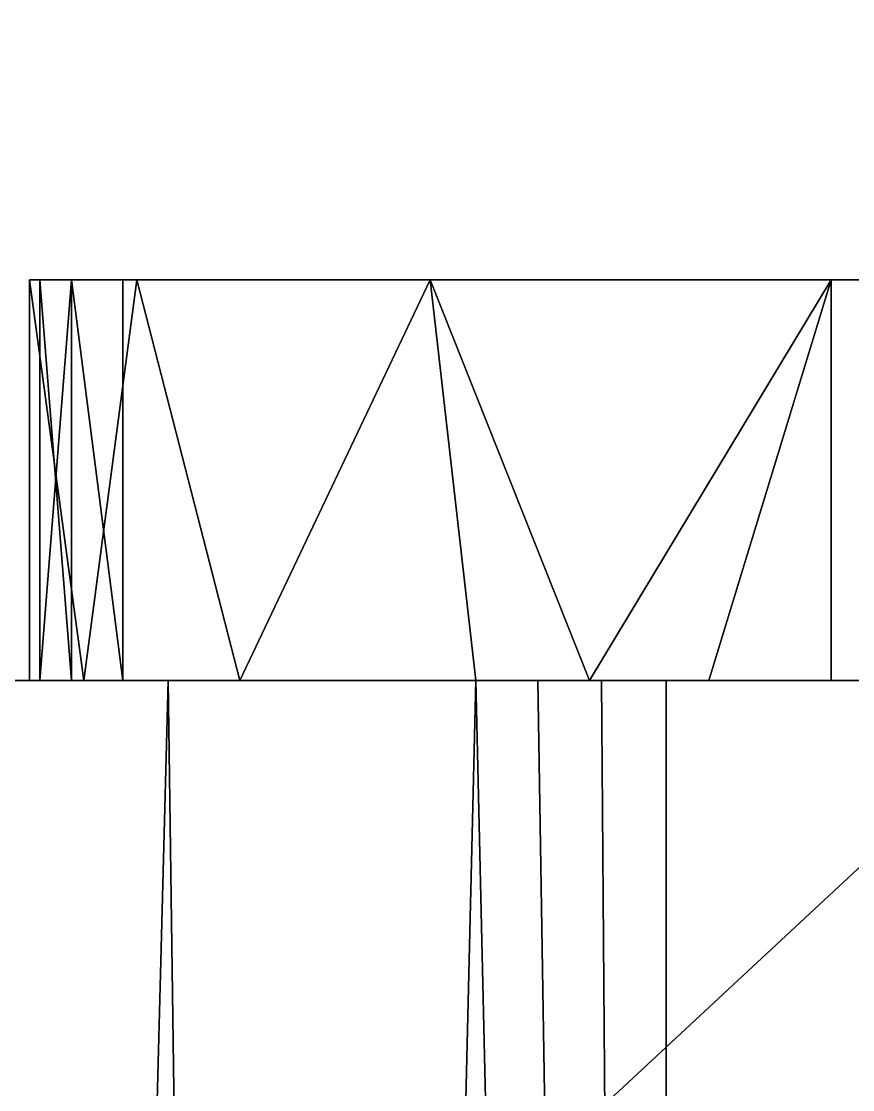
# Model space of a CAD drawing. Extents: x -80 to 2901, y -3352 to 80.
# Drawn here: x 1020.98 to 1022.017, y -561.71 to -560.377 of the extents above; entities that cross this region are included whole.
import ezdxf

# ---------------------------------------------------------------- set-up
doc = ezdxf.new("R2010")
doc.units = 0

# ---------------------------------------------------------------- blocks, each defined once
blk = doc.blocks.new('cocina Juan v2.bajo pileta 2p gola 72x18.Suelo1', base_point=(0, 18))
at = {"layer": 'Blanco', "color": 0}
for points in [[(0, 18), (0, 575), (800, 575), (800, 18)], [(0, 18, 18), (0, 575, 18), (800, 575, 18), (800, 18, 18)]]:
    blk.add_3dface(points, dxfattribs=at)
blk = doc.blocks.new('cocina Juan v2.bajo pileta 2p gola 72x18.Suelo')
at = {"layer": 'Blanco'}
blk.add_blockref('cocina Juan v2.bajo pileta 2p gola 72x18.Suelo1', (0, 18), dxfattribs=at)
blk = doc.blocks.new('cocina Juan v2.bajo pileta 2p gola 72x18.Lateral Izquierdo1', base_point=(0, 36, 778))
at = {"layer": 'Blanco', "color": 0}
for points in [[(18, 575, 18), (18, 18, 18), (0, 18, 18), (0, 575, 18)], [(0, 36, 778), (0, 18, 778), (18, 18, 778), (18, 36, 778)]]:
    blk.add_3dface(points, dxfattribs=at)
blk = doc.blocks.new('cocina Juan v2.bajo pileta 2p gola 72x18.Lateral Izquierdo')
at = {"layer": 'Blanco'}
blk.add_blockref('cocina Juan v2.bajo pileta 2p gola 72x18.Lateral Izquierdo1', (0, 36, 778), dxfattribs=at)
blk = doc.blocks.new('cocina Juan v2.bajo pileta 2p gola 72x18.gola placa sin fijaciones [1]1', base_point=(0, 36, 850))
at = {"layer": 'blanco', "color": 0}
for points in [[(0, 36, 778), (0, 18, 778), (800, 18, 778), (800, 36, 778)], [(800, 36, 850), (800, 18, 850), (0, 18, 850), (0, 36, 850)]]:
    blk.add_3dface(points, dxfattribs=at)
blk = doc.blocks.new('cocina Juan v2.bajo pileta 2p gola 72x18.gola placa sin fijaciones [1]')
at = {"layer": 'Blanco'}
blk.add_blockref('cocina Juan v2.bajo pileta 2p gola 72x18.gola placa sin fijaciones [1]1', (0, 36, 850), dxfattribs=at)
blk = doc.blocks.new('cocina Juan v2.bajo pileta 2p gola 72x18.puerta gola 40 (doble) [1]1', base_point=(42.45, 18.8, 661.5))
at = {"layer": 'ACCESSORY', "color": 0, "invisible_edges": 8}
for points in [[(6.0032, 19.3, 698.3618), (5.9901, 19.3, 698.2), (6.9901, 19.3, 697.2), (6.0032, 19.3, 698.3618)], [(6.0032, 19.3, 698.3618), (5.9901, 19.3, 698.2), (6.9901, 19.3, 697.2), (6.0032, 19.3, 698.3618)], [(6.124, 19.3, 697.7), (6.9901, 19.3, 697.2), (5.9901, 19.3, 698.2), (6.124, 19.3, 697.7)], [(6.124, 19.3, 697.7), (6.9901, 19.3, 697.2), (5.9901, 19.3, 698.2), (6.124, 19.3, 697.7)], [(5.9901, 19.3, 681.8), (6.0032, 19.3, 681.6382), (6.9901, 19.3, 682.8), (5.9901, 19.3, 681.8)], [(5.9901, 19.3, 681.8), (6.0032, 19.3, 681.6382), (6.9901, 19.3, 682.8), (5.9901, 19.3, 681.8)], [(5.9901, 19.3, 698.2), (6.0579, 18.8, 697.8379), (6.124, 19.3, 697.7), (5.9901, 19.3, 698.2)], [(5.9901, 19.3, 698.2), (6.0579, 18.8, 697.8379), (6.124, 19.3, 697.7), (5.9901, 19.3, 698.2)], [(5.9901, 19.3, 681.8), (6.124, 19.3, 682.3), (6.0579, 18.8, 682.1621), (5.9901, 19.3, 681.8)], [(5.9901, 19.3, 681.8), (6.124, 19.3, 682.3), (6.0579, 18.8, 682.1621), (5.9901, 19.3, 681.8)], [(5.9901, 18.8, 698.2), (6.0579, 18.8, 697.8379), (5.9901, 19.3, 698.2), (5.9901, 18.8, 698.2)], [(5.9901, 18.8, 698.2), (6.0579, 18.8, 697.8379), (5.9901, 19.3, 698.2), (5.9901, 18.8, 698.2)], [(5.9901, 18.8, 681.8), (5.9901, 19.3, 681.8), (6.0579, 18.8, 682.1621), (5.9901, 18.8, 681.8)], [(5.9901, 18.8, 681.8), (5.9901, 19.3, 681.8), (6.0579, 18.8, 682.1621), (5.9901, 18.8, 681.8)], [(6.0032, 19.3, 698.3618), (6.9901, 19.3, 697.2), (6.0424, 19.3, 698.5194), (6.0032, 19.3, 698.3618)], [(6.0032, 19.3, 698.3618), (6.9901, 19.3, 697.2), (6.0424, 19.3, 698.5194), (6.0032, 19.3, 698.3618)], [(6.0032, 19.3, 681.6382), (6.0424, 19.3, 681.4806), (6.9901, 19.3, 682.8), (6.0032, 19.3, 681.6382)], [(6.0032, 19.3, 681.6382), (6.0424, 19.3, 681.4806), (6.9901, 19.3, 682.8), (6.0032, 19.3, 681.6382)], [(6.0424, 19.3, 698.5194), (6.0424, 18.8, 698.5194), (6.0032, 19.3, 698.3618), (6.0424, 19.3, 698.5194)], [(6.0424, 19.3, 698.5194), (6.0424, 18.8, 698.5194), (6.0032, 19.3, 698.3618), (6.0424, 19.3, 698.5194)], [(6.0032, 18.8, 698.3618), (6.0032, 19.3, 698.3618), (6.0424, 18.8, 698.5194), (6.0032, 18.8, 698.3618)], [(6.0032, 18.8, 698.3618), (6.0032, 19.3, 698.3618), (6.0424, 18.8, 698.5194), (6.0032, 18.8, 698.3618)], [(6.0032, 18.8, 681.6382), (6.0424, 18.8, 681.4806), (6.0424, 19.3, 681.4806), (6.0032, 18.8, 681.6382)], [(6.0032, 18.8, 681.6382), (6.0424, 18.8, 681.4806), (6.0424, 19.3, 681.4806), (6.0032, 18.8, 681.6382)], [(6.0032, 19.3, 681.6382), (6.0032, 18.8, 681.6382), (6.0424, 19.3, 681.4806), (6.0032, 19.3, 681.6382)], [(6.0032, 19.3, 681.6382), (6.0032, 18.8, 681.6382), (6.0424, 19.3, 681.4806), (6.0032, 19.3, 681.6382)], [(6.1066, 19.3, 698.6686), (6.0424, 19.3, 698.5194), (6.9901, 19.3, 697.2), (6.1066, 19.3, 698.6686)], [(6.1066, 19.3, 698.6686), (6.0424, 19.3, 698.5194), (6.9901, 19.3, 697.2), (6.1066, 19.3, 698.6686)], [(6.0424, 19.3, 681.4806), (6.1066, 19.3, 681.3314), (6.9901, 19.3, 682.8), (6.0424, 19.3, 681.4806)], [(6.0424, 19.3, 681.4806), (6.1066, 19.3, 681.3314), (6.9901, 19.3, 682.8), (6.0424, 19.3, 681.4806)], [(6.1066, 19.3, 698.6686), (6.1066, 18.8, 698.6686), (6.0424, 19.3, 698.5194), (6.1066, 19.3, 698.6686)], [(6.1066, 19.3, 698.6686), (6.1066, 18.8, 698.6686), (6.0424, 19.3, 698.5194), (6.1066, 19.3, 698.6686)], [(6.1066, 18.8, 698.6686), (6.0424, 18.8, 698.5194), (6.0424, 19.3, 698.5194), (6.1066, 18.8, 698.6686)], [(6.1066, 18.8, 698.6686), (6.0424, 18.8, 698.5194), (6.0424, 19.3, 698.5194), (6.1066, 18.8, 698.6686)], [(6.2523, 18.8, 697.5249), (6.124, 19.3, 697.7), (6.0579, 18.8, 697.8379), (6.2523, 18.8, 697.5249)], [(6.2523, 18.8, 697.5249), (6.124, 19.3, 697.7), (6.0579, 18.8, 697.8379), (6.2523, 18.8, 697.5249)], [(6.0579, 18.8, 682.1621), (6.124, 19.3, 682.3), (6.2523, 18.8, 682.4751), (6.0579, 18.8, 682.1621)], [(6.0579, 18.8, 682.1621), (6.124, 19.3, 682.3), (6.2523, 18.8, 682.4751), (6.0579, 18.8, 682.1621)], [(9.7293, 19.3, 703.4325), (6.1066, 19.3, 698.6686), (6.9901, 19.3, 697.2), (9.7293, 19.3, 703.4325)], [(9.7293, 19.3, 703.4325), (6.1066, 19.3, 698.6686), (6.9901, 19.3, 697.2), (9.7293, 19.3, 703.4325)], [(6.1066, 19.3, 681.3314), (9.7293, 19.3, 676.5675), (6.9901, 19.3, 682.8), (6.1066, 19.3, 681.3314)], [(6.1066, 19.3, 681.3314), (9.7293, 19.3, 676.5675), (6.9901, 19.3, 682.8), (6.1066, 19.3, 681.3314)], [(6.4901, 19.3, 697.334), (6.9901, 19.3, 697.2), (6.124, 19.3, 697.7), (6.4901, 19.3, 697.334)], [(6.4901, 19.3, 697.334), (6.9901, 19.3, 697.2), (6.124, 19.3, 697.7), (6.4901, 19.3, 697.334)], [(6.124, 19.3, 697.7), (6.2523, 18.8, 697.5249), (6.4901, 19.3, 697.334), (6.124, 19.3, 697.7)], [(6.124, 19.3, 697.7), (6.2523, 18.8, 697.5249), (6.4901, 19.3, 697.334), (6.124, 19.3, 697.7)], [(6.4901, 19.3, 682.666), (6.2523, 18.8, 682.4751), (6.124, 19.3, 682.3), (6.4901, 19.3, 682.666)], [(6.4901, 19.3, 682.666), (6.2523, 18.8, 682.4751), (6.124, 19.3, 682.3), (6.4901, 19.3, 682.666)], [(6.2523, 18.8, 697.5249), (6.5469, 18.8, 697.3035), (6.4901, 19.3, 697.334), (6.2523, 18.8, 697.5249)], [(6.2523, 18.8, 697.5249), (6.5469, 18.8, 697.3035), (6.4901, 19.3, 697.334), (6.2523, 18.8, 697.5249)], [(6.5469, 18.8, 682.6965), (6.2523, 18.8, 682.4751), (6.4901, 19.3, 682.666), (6.5469, 18.8, 682.6965)], [(6.5469, 18.8, 682.6965), (6.2523, 18.8, 682.4751), (6.4901, 19.3, 682.666), (6.5469, 18.8, 682.6965)], [(6.4901, 19.3, 697.334), (6.6887, 18.8, 697.2465), (6.9901, 19.3, 697.2), (6.4901, 19.3, 697.334)], [(6.4901, 19.3, 697.334), (6.6887, 18.8, 697.2465), (6.9901, 19.3, 697.2), (6.4901, 19.3, 697.334)], [(6.9901, 19.3, 682.8), (6.6887, 18.8, 682.7535), (6.4901, 19.3, 682.666), (6.9901, 19.3, 682.8)], [(6.9901, 19.3, 682.8), (6.6887, 18.8, 682.7535), (6.4901, 19.3, 682.666), (6.9901, 19.3, 682.8)], [(6.5469, 18.8, 697.3035), (6.6887, 18.8, 697.2465), (6.4901, 19.3, 697.334), (6.5469, 18.8, 697.3035)], [(6.5469, 18.8, 697.3035), (6.6887, 18.8, 697.2465), (6.4901, 19.3, 697.334), (6.5469, 18.8, 697.3035)], [(6.6887, 18.8, 682.7535), (6.5469, 18.8, 682.6965), (6.4901, 19.3, 682.666), (6.6887, 18.8, 682.7535)], [(6.6887, 18.8, 682.7535), (6.5469, 18.8, 682.6965), (6.4901, 19.3, 682.666), (6.6887, 18.8, 682.7535)], [(6.6887, 18.8, 697.2465), (6.8376, 18.8, 697.2117), (6.9901, 19.3, 697.2), (6.6887, 18.8, 697.2465)], [(6.6887, 18.8, 697.2465), (6.8376, 18.8, 697.2117), (6.9901, 19.3, 697.2), (6.6887, 18.8, 697.2465)], [(6.8376, 18.8, 682.7883), (6.6887, 18.8, 682.7535), (6.9901, 19.3, 682.8), (6.8376, 18.8, 682.7883)], [(6.8376, 18.8, 682.7883), (6.6887, 18.8, 682.7535), (6.9901, 19.3, 682.8), (6.8376, 18.8, 682.7883)], [(6.8376, 18.8, 697.2117), (6.9901, 18.8, 697.2), (6.9901, 19.3, 697.2), (6.8376, 18.8, 697.2117)], [(6.8376, 18.8, 697.2117), (6.9901, 18.8, 697.2), (6.9901, 19.3, 697.2), (6.8376, 18.8, 697.2117)], [(6.9901, 18.8, 682.8), (6.8376, 18.8, 682.7883), (6.9901, 19.3, 682.8), (6.9901, 18.8, 682.8)], [(6.9901, 18.8, 682.8), (6.8376, 18.8, 682.7883), (6.9901, 19.3, 682.8), (6.9901, 18.8, 682.8)], [(17.7012, 19.3, 697.2), (9.7293, 19.3, 703.4325), (6.9901, 19.3, 697.2), (17.7012, 19.3, 697.2)], [(17.7012, 19.3, 697.2), (9.7293, 19.3, 703.4325), (6.9901, 19.3, 697.2), (17.7012, 19.3, 697.2)], [(17.7012, 19.3, 682.8), (6.9901, 19.3, 682.8), (9.7293, 19.3, 676.5675), (17.7012, 19.3, 682.8)], [(17.7012, 19.3, 682.8), (6.9901, 19.3, 682.8), (9.7293, 19.3, 676.5675), (17.7012, 19.3, 682.8)], [(6.5959, 18.1672, 693.65), (7.6064, 19.1075, 693.65), (8.195, 13.6366, 693.65), (6.5959, 18.1672, 693.65)], [(6.5959, 18.1672, 693.65), (7.6064, 19.1075, 693.65), (8.195, 13.6366, 693.65), (6.5959, 18.1672, 693.65)], [(7.6064, 19.1075, 686.35), (6.5959, 18.1672, 686.35), (8.195, 13.6366, 686.35), (7.6064, 19.1075, 686.35)], [(7.6064, 19.1075, 686.35), (6.5959, 18.1672, 686.35), (8.195, 13.6366, 686.35), (7.6064, 19.1075, 686.35)], [(7.6064, 19.1075, 686.35), (6.5959, 18.1672, 693.65), (6.5959, 18.1672, 686.35), (7.6064, 19.1075, 686.35)], [(7.6064, 19.1075, 686.35), (6.5959, 18.1672, 693.65), (6.5959, 18.1672, 686.35), (7.6064, 19.1075, 686.35)], [(7.6064, 19.1075, 686.35), (7.6064, 19.1075, 693.65), (6.5959, 18.1672, 693.65), (7.6064, 19.1075, 686.35)], [(7.6064, 19.1075, 686.35), (7.6064, 19.1075, 693.65), (6.5959, 18.1672, 693.65), (7.6064, 19.1075, 686.35)], [(7.838, 18.8, 697.2), (5.55, 18.8, 694.5431), (7.838, 18.8, 682.8), (7.838, 18.8, 697.2)], [(7.838, 18.8, 697.2), (5.55, 18.8, 694.5431), (7.838, 18.8, 682.8), (7.838, 18.8, 697.2)], [(5.8306, 18.8, 695.4814), (5.55, 18.8, 694.5431), (7.838, 18.8, 697.2), (5.8306, 18.8, 695.4814)], [(5.8306, 18.8, 695.4814), (5.55, 18.8, 694.5431), (7.838, 18.8, 697.2), (5.8306, 18.8, 695.4814)], [(5.55, 18.8, 694.5431), (5.55, 18.8, 685.4569), (7.838, 18.8, 682.8), (5.55, 18.8, 694.5431)], [(5.55, 18.8, 694.5431), (5.55, 18.8, 685.4569), (7.838, 18.8, 682.8), (5.55, 18.8, 694.5431)], [(5.55, 18.8, 685.4569), (5.8306, 18.8, 684.5186), (7.838, 18.8, 682.8), (5.55, 18.8, 685.4569)], [(5.55, 18.8, 685.4569), (5.8306, 18.8, 684.5186), (7.838, 18.8, 682.8), (5.55, 18.8, 685.4569)], [(6.1633, 18.8, 696.4025), (5.8306, 18.8, 695.4814), (7.838, 18.8, 697.2), (6.1633, 18.8, 696.4025)], [(6.1633, 18.8, 696.4025), (5.8306, 18.8, 695.4814), (7.838, 18.8, 697.2), (6.1633, 18.8, 696.4025)], [(6.1633, 18.8, 683.5975), (7.838, 18.8, 682.8), (5.8306, 18.8, 684.5186), (6.1633, 18.8, 683.5975)], [(6.1633, 18.8, 683.5975), (7.838, 18.8, 682.8), (5.8306, 18.8, 684.5186), (6.1633, 18.8, 683.5975)], [(5.8306, 18.8, 695.4814), (6.1633, 18.8, 696.4025), (5.889, 8.6, 695.6553), (5.8306, 18.8, 695.4814)], [(5.8306, 18.8, 695.4814), (6.1633, 18.8, 696.4025), (5.889, 8.6, 695.6553), (5.8306, 18.8, 695.4814)], [(5.8306, 18.8, 684.5186), (5.889, 8.6, 684.3447), (6.1633, 18.8, 683.5975), (5.8306, 18.8, 684.5186)], [(5.8306, 18.8, 684.5186), (5.889, 8.6, 684.3447), (6.1633, 18.8, 683.5975), (5.8306, 18.8, 684.5186)], [(5.889, 8.6, 695.6553), (6.1633, 18.8, 696.4025), (6.3011, 8.6, 696.7425), (5.889, 8.6, 695.6553)], [(5.889, 8.6, 695.6553), (6.1633, 18.8, 696.4025), (6.3011, 8.6, 696.7425), (5.889, 8.6, 695.6553)], [(6.3011, 8.6, 683.2575), (6.1633, 18.8, 683.5975), (5.889, 8.6, 684.3447), (6.3011, 8.6, 683.2575)], [(6.3011, 8.6, 683.2575), (6.1633, 18.8, 683.5975), (5.889, 8.6, 684.3447), (6.3011, 8.6, 683.2575)], [(5.9901, 18.8, 698.2), (6.0032, 18.8, 698.3618), (6.7844, 18.8, 697.8), (5.9901, 18.8, 698.2)], [(5.9901, 18.8, 698.2), (6.0032, 18.8, 698.3618), (6.7844, 18.8, 697.8), (5.9901, 18.8, 698.2)], [(6.0579, 18.8, 697.8379), (5.9901, 18.8, 698.2), (6.7844, 18.8, 697.8), (6.0579, 18.8, 697.8379)], [(6.0579, 18.8, 697.8379), (5.9901, 18.8, 698.2), (6.7844, 18.8, 697.8), (6.0579, 18.8, 697.8379)], [(6.7844, 18.8, 682.2), (5.9901, 18.8, 681.8), (6.0579, 18.8, 682.1621), (6.7844, 18.8, 682.2)], [(6.7844, 18.8, 682.2), (5.9901, 18.8, 681.8), (6.0579, 18.8, 682.1621), (6.7844, 18.8, 682.2)], [(6.0032, 18.8, 681.6382), (5.9901, 18.8, 681.8), (6.7844, 18.8, 682.2), (6.0032, 18.8, 681.6382)], [(6.0032, 18.8, 681.6382), (5.9901, 18.8, 681.8), (6.7844, 18.8, 682.2), (6.0032, 18.8, 681.6382)], [(6.0032, 18.8, 698.3618), (6.0424, 18.8, 698.5194), (6.7844, 18.8, 697.8), (6.0032, 18.8, 698.3618)], [(6.0032, 18.8, 698.3618), (6.0424, 18.8, 698.5194), (6.7844, 18.8, 697.8), (6.0032, 18.8, 698.3618)], [(6.0424, 18.8, 681.4806), (6.0032, 18.8, 681.6382), (6.7844, 18.8, 682.2), (6.0424, 18.8, 681.4806)], [(6.0424, 18.8, 681.4806), (6.0032, 18.8, 681.6382), (6.7844, 18.8, 682.2), (6.0424, 18.8, 681.4806)], [(6.0424, 18.8, 698.5194), (6.1066, 18.8, 698.6686), (6.7844, 18.8, 697.8), (6.0424, 18.8, 698.5194)], [(6.0424, 18.8, 698.5194), (6.1066, 18.8, 698.6686), (6.7844, 18.8, 697.8), (6.0424, 18.8, 698.5194)], [(6.1066, 18.8, 681.3314), (6.0424, 18.8, 681.4806), (6.7844, 18.8, 682.2), (6.1066, 18.8, 681.3314)], [(6.1066, 18.8, 681.3314), (6.0424, 18.8, 681.4806), (6.7844, 18.8, 682.2), (6.1066, 18.8, 681.3314)], [(6.7035, 18.8, 697.6353), (6.0579, 18.8, 697.8379), (6.7844, 18.8, 697.8), (6.7035, 18.8, 697.6353)], [(6.7035, 18.8, 697.6353), (6.0579, 18.8, 697.8379), (6.7844, 18.8, 697.8), (6.7035, 18.8, 697.6353)], [(6.7035, 18.8, 682.3647), (6.7844, 18.8, 682.2), (6.0579, 18.8, 682.1621), (6.7035, 18.8, 682.3647)], [(6.7035, 18.8, 682.3647), (6.7844, 18.8, 682.2), (6.0579, 18.8, 682.1621), (6.7035, 18.8, 682.3647)], [(6.0579, 18.8, 697.8379), (6.7035, 18.8, 697.6353), (6.2523, 18.8, 697.5249), (6.0579, 18.8, 697.8379)], [(6.0579, 18.8, 697.8379), (6.7035, 18.8, 697.6353), (6.2523, 18.8, 697.5249), (6.0579, 18.8, 697.8379)], [(6.2523, 18.8, 682.4751), (6.7035, 18.8, 682.3647), (6.0579, 18.8, 682.1621), (6.2523, 18.8, 682.4751)], [(6.2523, 18.8, 682.4751), (6.7035, 18.8, 682.3647), (6.0579, 18.8, 682.1621), (6.2523, 18.8, 682.4751)], [(9.7293, 18.8, 703.4325), (10.9959, 18.8, 699.4), (6.1066, 18.8, 698.6686), (9.7293, 18.8, 703.4325)], [(9.7293, 18.8, 703.4325), (10.9959, 18.8, 699.4), (6.1066, 18.8, 698.6686), (9.7293, 18.8, 703.4325)], [(6.7844, 18.8, 697.8), (6.1066, 18.8, 698.6686), (10.9959, 18.8, 699.4), (6.7844, 18.8, 697.8)], [(6.7844, 18.8, 697.8), (6.1066, 18.8, 698.6686), (10.9959, 18.8, 699.4), (6.7844, 18.8, 697.8)], [(10.9959, 18.8, 680.6), (6.1066, 18.8, 681.3314), (6.7844, 18.8, 682.2), (10.9959, 18.8, 680.6)], [(10.9959, 18.8, 680.6), (6.1066, 18.8, 681.3314), (6.7844, 18.8, 682.2), (10.9959, 18.8, 680.6)], [(6.1066, 18.8, 681.3314), (10.9959, 18.8, 680.6), (9.7293, 18.8, 676.5675), (6.1066, 18.8, 681.3314)], [(6.1066, 18.8, 681.3314), (10.9959, 18.8, 680.6), (9.7293, 18.8, 676.5675), (6.1066, 18.8, 681.3314)], [(6.9901, 18.8, 697.2), (6.1633, 18.8, 696.4025), (7.838, 18.8, 697.2), (6.9901, 18.8, 697.2)], [(6.9901, 18.8, 697.2), (6.1633, 18.8, 696.4025), (7.838, 18.8, 697.2), (6.9901, 18.8, 697.2)], [(6.9901, 18.8, 682.8), (7.838, 18.8, 682.8), (6.1633, 18.8, 683.5975), (6.9901, 18.8, 682.8)], [(6.9901, 18.8, 682.8), (7.838, 18.8, 682.8), (6.1633, 18.8, 683.5975), (6.9901, 18.8, 682.8)], [(6.9901, 18.8, 697.2), (6.8376, 18.8, 697.2117), (6.1633, 18.8, 696.4025), (6.9901, 18.8, 697.2)], [(6.9901, 18.8, 697.2), (6.8376, 18.8, 697.2117), (6.1633, 18.8, 696.4025), (6.9901, 18.8, 697.2)], [(6.8376, 18.8, 682.7883), (6.9901, 18.8, 682.8), (6.1633, 18.8, 683.5975), (6.8376, 18.8, 682.7883)], [(6.8376, 18.8, 682.7883), (6.9901, 18.8, 682.8), (6.1633, 18.8, 683.5975), (6.8376, 18.8, 682.7883)], [(6.8376, 18.8, 697.2117), (6.6887, 18.8, 697.2465), (6.1633, 18.8, 696.4025), (6.8376, 18.8, 697.2117)], [(6.8376, 18.8, 697.2117), (6.6887, 18.8, 697.2465), (6.1633, 18.8, 696.4025), (6.8376, 18.8, 697.2117)], [(6.6887, 18.8, 697.2465), (6.5469, 18.8, 697.3035), (6.1633, 18.8, 696.4025), (6.6887, 18.8, 697.2465)], [(6.6887, 18.8, 697.2465), (6.5469, 18.8, 697.3035), (6.1633, 18.8, 696.4025), (6.6887, 18.8, 697.2465)], [(6.5469, 18.8, 697.3035), (6.3011, 8.6, 696.7425), (6.1633, 18.8, 696.4025), (6.5469, 18.8, 697.3035)], [(6.5469, 18.8, 697.3035), (6.3011, 8.6, 696.7425), (6.1633, 18.8, 696.4025), (6.5469, 18.8, 697.3035)], [(6.5469, 18.8, 682.6965), (6.1633, 18.8, 683.5975), (6.3011, 8.6, 683.2575), (6.5469, 18.8, 682.6965)], [(6.5469, 18.8, 682.6965), (6.1633, 18.8, 683.5975), (6.3011, 8.6, 683.2575), (6.5469, 18.8, 682.6965)], [(6.6244, 18.8, 697.4699), (6.2523, 18.8, 697.5249), (6.7035, 18.8, 697.6353), (6.6244, 18.8, 697.4699)], [(6.6244, 18.8, 697.4699), (6.2523, 18.8, 697.5249), (6.7035, 18.8, 697.6353), (6.6244, 18.8, 697.4699)], [(6.6244, 18.8, 682.5301), (6.7035, 18.8, 682.3647), (6.2523, 18.8, 682.4751), (6.6244, 18.8, 682.5301)], [(6.6244, 18.8, 682.5301), (6.7035, 18.8, 682.3647), (6.2523, 18.8, 682.4751), (6.6244, 18.8, 682.5301)], [(6.5469, 18.8, 697.3035), (6.2523, 18.8, 697.5249), (6.6244, 18.8, 697.4699), (6.5469, 18.8, 697.3035)], [(6.5469, 18.8, 697.3035), (6.2523, 18.8, 697.5249), (6.6244, 18.8, 697.4699), (6.5469, 18.8, 697.3035)], [(6.5469, 18.8, 682.6965), (6.6244, 18.8, 682.5301), (6.2523, 18.8, 682.4751), (6.5469, 18.8, 682.6965)], [(6.5469, 18.8, 682.6965), (6.6244, 18.8, 682.5301), (6.2523, 18.8, 682.4751), (6.5469, 18.8, 682.6965)], [(6.3011, 8.6, 696.7425), (6.5469, 18.8, 697.3035), (6.7844, 8.6, 697.8), (6.3011, 8.6, 696.7425)], [(6.3011, 8.6, 696.7425), (6.5469, 18.8, 697.3035), (6.7844, 8.6, 697.8), (6.3011, 8.6, 696.7425)], [(6.7844, 8.6, 682.2), (6.5469, 18.8, 682.6965), (6.3011, 8.6, 683.2575), (6.7844, 8.6, 682.2)], [(6.7844, 8.6, 682.2), (6.5469, 18.8, 682.6965), (6.3011, 8.6, 683.2575), (6.7844, 8.6, 682.2)], [(6.5469, 18.8, 697.3035), (6.6244, 18.8, 697.4699), (6.7844, 8.6, 697.8), (6.5469, 18.8, 697.3035)], [(6.5469, 18.8, 697.3035), (6.6244, 18.8, 697.4699), (6.7844, 8.6, 697.8), (6.5469, 18.8, 697.3035)], [(6.6244, 18.8, 682.5301), (6.5469, 18.8, 682.6965), (6.7844, 8.6, 682.2), (6.6244, 18.8, 682.5301)], [(6.6244, 18.8, 682.5301), (6.5469, 18.8, 682.6965), (6.7844, 8.6, 682.2), (6.6244, 18.8, 682.5301)], [(6.6244, 18.8, 697.4699), (6.7035, 18.8, 697.6353), (6.7844, 8.6, 697.8), (6.6244, 18.8, 697.4699)], [(6.6244, 18.8, 697.4699), (6.7035, 18.8, 697.6353), (6.7844, 8.6, 697.8), (6.6244, 18.8, 697.4699)], [(6.7035, 18.8, 682.3647), (6.6244, 18.8, 682.5301), (6.7844, 8.6, 682.2), (6.7035, 18.8, 682.3647)], [(6.7035, 18.8, 682.3647), (6.6244, 18.8, 682.5301), (6.7844, 8.6, 682.2), (6.7035, 18.8, 682.3647)], [(6.7844, 18.8, 697.8), (6.7844, 8.6, 697.8), (6.7035, 18.8, 697.6353), (6.7844, 18.8, 697.8)], [(6.7844, 18.8, 697.8), (6.7844, 8.6, 697.8), (6.7035, 18.8, 697.6353), (6.7844, 18.8, 697.8)], [(6.7844, 18.8, 682.2), (6.7035, 18.8, 682.3647), (6.7844, 8.6, 682.2), (6.7844, 18.8, 682.2)], [(6.7844, 18.8, 682.2), (6.7035, 18.8, 682.3647), (6.7844, 8.6, 682.2), (6.7844, 18.8, 682.2)], [(10.9959, 18.8, 697.8), (6.7844, 18.8, 697.8), (10.9959, 18.8, 699.4), (10.9959, 18.8, 697.8)], [(10.9959, 18.8, 697.8), (6.7844, 18.8, 697.8), (10.9959, 18.8, 699.4), (10.9959, 18.8, 697.8)], [(10.9959, 18.8, 680.6), (6.7844, 18.8, 682.2), (10.9959, 18.8, 682.2), (10.9959, 18.8, 680.6)], [(10.9959, 18.8, 680.6), (6.7844, 18.8, 682.2), (10.9959, 18.8, 682.2), (10.9959, 18.8, 680.6)]]:
    blk.add_3dface(points, dxfattribs=at)
at = {"layer": 'ACCESSORY', "color": 0}
for points in [[(6.4901, 19.3, 682.666), (6.124, 19.3, 682.3), (5.9901, 19.3, 681.8), (6.9901, 19.3, 682.8)], [(6.4901, 19.3, 682.666), (6.124, 19.3, 682.3), (5.9901, 19.3, 681.8), (6.9901, 19.3, 682.8)], [(6.0032, 18.8, 698.3618), (5.9901, 18.8, 698.2), (5.9901, 19.3, 698.2), (6.0032, 19.3, 698.3618)], [(6.0032, 18.8, 698.3618), (5.9901, 18.8, 698.2), (5.9901, 19.3, 698.2), (6.0032, 19.3, 698.3618)], [(6.0032, 19.3, 681.6382), (5.9901, 19.3, 681.8), (5.9901, 18.8, 681.8), (6.0032, 18.8, 681.6382)], [(6.0032, 19.3, 681.6382), (5.9901, 19.3, 681.8), (5.9901, 18.8, 681.8), (6.0032, 18.8, 681.6382)], [(6.1066, 19.3, 681.3314), (6.0424, 19.3, 681.4806), (6.0424, 18.8, 681.4806), (6.1066, 18.8, 681.3314)], [(6.1066, 19.3, 681.3314), (6.0424, 19.3, 681.4806), (6.0424, 18.8, 681.4806), (6.1066, 18.8, 681.3314)], [(6.1066, 18.8, 698.6686), (6.1066, 19.3, 698.6686), (9.7293, 19.3, 703.4325), (9.7293, 18.8, 703.4325)], [(6.1066, 18.8, 698.6686), (6.1066, 19.3, 698.6686), (9.7293, 19.3, 703.4325), (9.7293, 18.8, 703.4325)], [(9.7293, 18.8, 676.5675), (9.7293, 19.3, 676.5675), (6.1066, 19.3, 681.3314), (6.1066, 18.8, 681.3314)], [(9.7293, 18.8, 676.5675), (9.7293, 19.3, 676.5675), (6.1066, 19.3, 681.3314), (6.1066, 18.8, 681.3314)], [(6.9901, 19.3, 697.2), (6.9901, 18.8, 697.2), (7.838, 18.8, 697.2), (17.7012, 19.3, 697.2)], [(6.9901, 19.3, 697.2), (6.9901, 18.8, 697.2), (7.838, 18.8, 697.2), (17.7012, 19.3, 697.2)], [(7.838, 18.8, 682.8), (6.9901, 18.8, 682.8), (6.9901, 19.3, 682.8), (17.7012, 19.3, 682.8)], [(7.838, 18.8, 682.8), (6.9901, 18.8, 682.8), (6.9901, 19.3, 682.8), (17.7012, 19.3, 682.8)], [(6.1633, 18.8, 683.5975), (6.5469, 18.8, 682.6965), (6.6887, 18.8, 682.7535), (6.8376, 18.8, 682.7883)], [(6.1633, 18.8, 683.5975), (6.5469, 18.8, 682.6965), (6.6887, 18.8, 682.7535), (6.8376, 18.8, 682.7883)], [(10.9959, 8.6, 697.8), (6.7844, 8.6, 697.8), (6.7844, 18.8, 697.8), (10.9959, 18.8, 697.8)], [(10.9959, 8.6, 697.8), (6.7844, 8.6, 697.8), (6.7844, 18.8, 697.8), (10.9959, 18.8, 697.8)], [(6.7844, 18.8, 682.2), (6.7844, 8.6, 682.2), (10.9959, 8.6, 682.2), (10.9959, 18.8, 682.2)], [(6.7844, 18.8, 682.2), (6.7844, 8.6, 682.2), (10.9959, 8.6, 682.2), (10.9959, 18.8, 682.2)]]:
    blk.add_3dface(points, dxfattribs=at)
blk = doc.blocks.new('cocina Juan v2.bajo pileta 2p gola 72x18.puerta gola 40 (doble) [1]2', base_point=(42.45, 18.8, 91.5))
at = {"layer": 'ACCESSORY', "color": 0, "invisible_edges": 8}
for points in [[(6.0032, 19.3, 128.3618), (5.9901, 19.3, 128.2), (6.9901, 19.3, 127.2), (6.0032, 19.3, 128.3618)], [(6.0032, 19.3, 128.3618), (5.9901, 19.3, 128.2), (6.9901, 19.3, 127.2), (6.0032, 19.3, 128.3618)], [(6.124, 19.3, 127.7), (6.9901, 19.3, 127.2), (5.9901, 19.3, 128.2), (6.124, 19.3, 127.7)], [(6.124, 19.3, 127.7), (6.9901, 19.3, 127.2), (5.9901, 19.3, 128.2), (6.124, 19.3, 127.7)], [(5.9901, 19.3, 111.8), (6.0032, 19.3, 111.6382), (6.9901, 19.3, 112.8), (5.9901, 19.3, 111.8)], [(5.9901, 19.3, 111.8), (6.0032, 19.3, 111.6382), (6.9901, 19.3, 112.8), (5.9901, 19.3, 111.8)], [(5.9901, 19.3, 128.2), (6.0579, 18.8, 127.8379), (6.124, 19.3, 127.7), (5.9901, 19.3, 128.2)], [(5.9901, 19.3, 128.2), (6.0579, 18.8, 127.8379), (6.124, 19.3, 127.7), (5.9901, 19.3, 128.2)], [(5.9901, 19.3, 111.8), (6.124, 19.3, 112.3), (6.0579, 18.8, 112.1621), (5.9901, 19.3, 111.8)], [(5.9901, 19.3, 111.8), (6.124, 19.3, 112.3), (6.0579, 18.8, 112.1621), (5.9901, 19.3, 111.8)], [(5.9901, 18.8, 128.2), (6.0579, 18.8, 127.8379), (5.9901, 19.3, 128.2), (5.9901, 18.8, 128.2)], [(5.9901, 18.8, 128.2), (6.0579, 18.8, 127.8379), (5.9901, 19.3, 128.2), (5.9901, 18.8, 128.2)], [(5.9901, 18.8, 111.8), (5.9901, 19.3, 111.8), (6.0579, 18.8, 112.1621), (5.9901, 18.8, 111.8)], [(5.9901, 18.8, 111.8), (5.9901, 19.3, 111.8), (6.0579, 18.8, 112.1621), (5.9901, 18.8, 111.8)], [(6.0032, 19.3, 128.3618), (6.9901, 19.3, 127.2), (6.0424, 19.3, 128.5194), (6.0032, 19.3, 128.3618)], [(6.0032, 19.3, 128.3618), (6.9901, 19.3, 127.2), (6.0424, 19.3, 128.5194), (6.0032, 19.3, 128.3618)], [(6.0032, 19.3, 111.6382), (6.0424, 19.3, 111.4806), (6.9901, 19.3, 112.8), (6.0032, 19.3, 111.6382)], [(6.0032, 19.3, 111.6382), (6.0424, 19.3, 111.4806), (6.9901, 19.3, 112.8), (6.0032, 19.3, 111.6382)], [(6.0424, 19.3, 128.5194), (6.0424, 18.8, 128.5194), (6.0032, 19.3, 128.3618), (6.0424, 19.3, 128.5194)], [(6.0424, 19.3, 128.5194), (6.0424, 18.8, 128.5194), (6.0032, 19.3, 128.3618), (6.0424, 19.3, 128.5194)], [(6.0032, 18.8, 128.3618), (6.0032, 19.3, 128.3618), (6.0424, 18.8, 128.5194), (6.0032, 18.8, 128.3618)], [(6.0032, 18.8, 128.3618), (6.0032, 19.3, 128.3618), (6.0424, 18.8, 128.5194), (6.0032, 18.8, 128.3618)], [(6.0032, 18.8, 111.6382), (6.0424, 18.8, 111.4806), (6.0424, 19.3, 111.4806), (6.0032, 18.8, 111.6382)], [(6.0032, 18.8, 111.6382), (6.0424, 18.8, 111.4806), (6.0424, 19.3, 111.4806), (6.0032, 18.8, 111.6382)], [(6.0032, 19.3, 111.6382), (6.0032, 18.8, 111.6382), (6.0424, 19.3, 111.4806), (6.0032, 19.3, 111.6382)], [(6.0032, 19.3, 111.6382), (6.0032, 18.8, 111.6382), (6.0424, 19.3, 111.4806), (6.0032, 19.3, 111.6382)], [(6.1066, 19.3, 128.6686), (6.0424, 19.3, 128.5194), (6.9901, 19.3, 127.2), (6.1066, 19.3, 128.6686)], [(6.1066, 19.3, 128.6686), (6.0424, 19.3, 128.5194), (6.9901, 19.3, 127.2), (6.1066, 19.3, 128.6686)], [(6.0424, 19.3, 111.4806), (6.1066, 19.3, 111.3314), (6.9901, 19.3, 112.8), (6.0424, 19.3, 111.4806)], [(6.0424, 19.3, 111.4806), (6.1066, 19.3, 111.3314), (6.9901, 19.3, 112.8), (6.0424, 19.3, 111.4806)], [(6.1066, 19.3, 128.6686), (6.1066, 18.8, 128.6686), (6.0424, 19.3, 128.5194), (6.1066, 19.3, 128.6686)], [(6.1066, 19.3, 128.6686), (6.1066, 18.8, 128.6686), (6.0424, 19.3, 128.5194), (6.1066, 19.3, 128.6686)], [(6.1066, 18.8, 128.6686), (6.0424, 18.8, 128.5194), (6.0424, 19.3, 128.5194), (6.1066, 18.8, 128.6686)], [(6.1066, 18.8, 128.6686), (6.0424, 18.8, 128.5194), (6.0424, 19.3, 128.5194), (6.1066, 18.8, 128.6686)], [(6.2523, 18.8, 127.5249), (6.124, 19.3, 127.7), (6.0579, 18.8, 127.8379), (6.2523, 18.8, 127.5249)], [(6.2523, 18.8, 127.5249), (6.124, 19.3, 127.7), (6.0579, 18.8, 127.8379), (6.2523, 18.8, 127.5249)], [(6.0579, 18.8, 112.1621), (6.124, 19.3, 112.3), (6.2523, 18.8, 112.4751), (6.0579, 18.8, 112.1621)], [(6.0579, 18.8, 112.1621), (6.124, 19.3, 112.3), (6.2523, 18.8, 112.4751), (6.0579, 18.8, 112.1621)], [(9.7293, 19.3, 133.4325), (6.1066, 19.3, 128.6686), (6.9901, 19.3, 127.2), (9.7293, 19.3, 133.4325)], [(9.7293, 19.3, 133.4325), (6.1066, 19.3, 128.6686), (6.9901, 19.3, 127.2), (9.7293, 19.3, 133.4325)], [(6.1066, 19.3, 111.3314), (9.7293, 19.3, 106.5675), (6.9901, 19.3, 112.8), (6.1066, 19.3, 111.3314)], [(6.1066, 19.3, 111.3314), (9.7293, 19.3, 106.5675), (6.9901, 19.3, 112.8), (6.1066, 19.3, 111.3314)], [(6.4901, 19.3, 127.334), (6.9901, 19.3, 127.2), (6.124, 19.3, 127.7), (6.4901, 19.3, 127.334)], [(6.4901, 19.3, 127.334), (6.9901, 19.3, 127.2), (6.124, 19.3, 127.7), (6.4901, 19.3, 127.334)], [(6.124, 19.3, 127.7), (6.2523, 18.8, 127.5249), (6.4901, 19.3, 127.334), (6.124, 19.3, 127.7)], [(6.124, 19.3, 127.7), (6.2523, 18.8, 127.5249), (6.4901, 19.3, 127.334), (6.124, 19.3, 127.7)], [(6.4901, 19.3, 112.666), (6.2523, 18.8, 112.4751), (6.124, 19.3, 112.3), (6.4901, 19.3, 112.666)], [(6.4901, 19.3, 112.666), (6.2523, 18.8, 112.4751), (6.124, 19.3, 112.3), (6.4901, 19.3, 112.666)], [(6.2523, 18.8, 127.5249), (6.5469, 18.8, 127.3035), (6.4901, 19.3, 127.334), (6.2523, 18.8, 127.5249)], [(6.2523, 18.8, 127.5249), (6.5469, 18.8, 127.3035), (6.4901, 19.3, 127.334), (6.2523, 18.8, 127.5249)], [(6.5469, 18.8, 112.6965), (6.2523, 18.8, 112.4751), (6.4901, 19.3, 112.666), (6.5469, 18.8, 112.6965)], [(6.5469, 18.8, 112.6965), (6.2523, 18.8, 112.4751), (6.4901, 19.3, 112.666), (6.5469, 18.8, 112.6965)], [(6.4901, 19.3, 127.334), (6.6887, 18.8, 127.2465), (6.9901, 19.3, 127.2), (6.4901, 19.3, 127.334)], [(6.4901, 19.3, 127.334), (6.6887, 18.8, 127.2465), (6.9901, 19.3, 127.2), (6.4901, 19.3, 127.334)], [(6.9901, 19.3, 112.8), (6.6887, 18.8, 112.7535), (6.4901, 19.3, 112.666), (6.9901, 19.3, 112.8)], [(6.9901, 19.3, 112.8), (6.6887, 18.8, 112.7535), (6.4901, 19.3, 112.666), (6.9901, 19.3, 112.8)], [(6.5469, 18.8, 127.3035), (6.6887, 18.8, 127.2465), (6.4901, 19.3, 127.334), (6.5469, 18.8, 127.3035)], [(6.5469, 18.8, 127.3035), (6.6887, 18.8, 127.2465), (6.4901, 19.3, 127.334), (6.5469, 18.8, 127.3035)], [(6.6887, 18.8, 112.7535), (6.5469, 18.8, 112.6965), (6.4901, 19.3, 112.666), (6.6887, 18.8, 112.7535)], [(6.6887, 18.8, 112.7535), (6.5469, 18.8, 112.6965), (6.4901, 19.3, 112.666), (6.6887, 18.8, 112.7535)], [(6.6887, 18.8, 127.2465), (6.8376, 18.8, 127.2117), (6.9901, 19.3, 127.2), (6.6887, 18.8, 127.2465)], [(6.6887, 18.8, 127.2465), (6.8376, 18.8, 127.2117), (6.9901, 19.3, 127.2), (6.6887, 18.8, 127.2465)], [(6.8376, 18.8, 112.7883), (6.6887, 18.8, 112.7535), (6.9901, 19.3, 112.8), (6.8376, 18.8, 112.7883)], [(6.8376, 18.8, 112.7883), (6.6887, 18.8, 112.7535), (6.9901, 19.3, 112.8), (6.8376, 18.8, 112.7883)], [(6.8376, 18.8, 127.2117), (6.9901, 18.8, 127.2), (6.9901, 19.3, 127.2), (6.8376, 18.8, 127.2117)], [(6.8376, 18.8, 127.2117), (6.9901, 18.8, 127.2), (6.9901, 19.3, 127.2), (6.8376, 18.8, 127.2117)], [(6.9901, 18.8, 112.8), (6.8376, 18.8, 112.7883), (6.9901, 19.3, 112.8), (6.9901, 18.8, 112.8)], [(6.9901, 18.8, 112.8), (6.8376, 18.8, 112.7883), (6.9901, 19.3, 112.8), (6.9901, 18.8, 112.8)], [(17.7012, 19.3, 127.2), (9.7293, 19.3, 133.4325), (6.9901, 19.3, 127.2), (17.7012, 19.3, 127.2)], [(17.7012, 19.3, 127.2), (9.7293, 19.3, 133.4325), (6.9901, 19.3, 127.2), (17.7012, 19.3, 127.2)], [(17.7012, 19.3, 112.8), (6.9901, 19.3, 112.8), (9.7293, 19.3, 106.5675), (17.7012, 19.3, 112.8)], [(17.7012, 19.3, 112.8), (6.9901, 19.3, 112.8), (9.7293, 19.3, 106.5675), (17.7012, 19.3, 112.8)], [(6.5959, 18.1672, 123.65), (7.6064, 19.1075, 123.65), (8.195, 13.6366, 123.65), (6.5959, 18.1672, 123.65)], [(6.5959, 18.1672, 123.65), (7.6064, 19.1075, 123.65), (8.195, 13.6366, 123.65), (6.5959, 18.1672, 123.65)], [(7.6064, 19.1075, 116.35), (6.5959, 18.1672, 116.35), (8.195, 13.6366, 116.35), (7.6064, 19.1075, 116.35)], [(7.6064, 19.1075, 116.35), (6.5959, 18.1672, 116.35), (8.195, 13.6366, 116.35), (7.6064, 19.1075, 116.35)], [(7.6064, 19.1075, 116.35), (6.5959, 18.1672, 123.65), (6.5959, 18.1672, 116.35), (7.6064, 19.1075, 116.35)], [(7.6064, 19.1075, 116.35), (6.5959, 18.1672, 123.65), (6.5959, 18.1672, 116.35), (7.6064, 19.1075, 116.35)], [(7.6064, 19.1075, 116.35), (7.6064, 19.1075, 123.65), (6.5959, 18.1672, 123.65), (7.6064, 19.1075, 116.35)], [(7.6064, 19.1075, 116.35), (7.6064, 19.1075, 123.65), (6.5959, 18.1672, 123.65), (7.6064, 19.1075, 116.35)], [(7.838, 18.8, 127.2), (5.55, 18.8, 124.5431), (7.838, 18.8, 112.8), (7.838, 18.8, 127.2)], [(7.838, 18.8, 127.2), (5.55, 18.8, 124.5431), (7.838, 18.8, 112.8), (7.838, 18.8, 127.2)], [(5.8306, 18.8, 125.4814), (5.55, 18.8, 124.5431), (7.838, 18.8, 127.2), (5.8306, 18.8, 125.4814)], [(5.8306, 18.8, 125.4814), (5.55, 18.8, 124.5431), (7.838, 18.8, 127.2), (5.8306, 18.8, 125.4814)], [(5.55, 18.8, 124.5431), (5.55, 18.8, 115.4569), (7.838, 18.8, 112.8), (5.55, 18.8, 124.5431)], [(5.55, 18.8, 124.5431), (5.55, 18.8, 115.4569), (7.838, 18.8, 112.8), (5.55, 18.8, 124.5431)], [(5.55, 18.8, 115.4569), (5.8306, 18.8, 114.5186), (7.838, 18.8, 112.8), (5.55, 18.8, 115.4569)], [(5.55, 18.8, 115.4569), (5.8306, 18.8, 114.5186), (7.838, 18.8, 112.8), (5.55, 18.8, 115.4569)], [(6.1633, 18.8, 126.4025), (5.8306, 18.8, 125.4814), (7.838, 18.8, 127.2), (6.1633, 18.8, 126.4025)], [(6.1633, 18.8, 126.4025), (5.8306, 18.8, 125.4814), (7.838, 18.8, 127.2), (6.1633, 18.8, 126.4025)], [(6.1633, 18.8, 113.5975), (7.838, 18.8, 112.8), (5.8306, 18.8, 114.5186), (6.1633, 18.8, 113.5975)], [(6.1633, 18.8, 113.5975), (7.838, 18.8, 112.8), (5.8306, 18.8, 114.5186), (6.1633, 18.8, 113.5975)], [(5.8306, 18.8, 125.4814), (6.1633, 18.8, 126.4025), (5.889, 8.6, 125.6553), (5.8306, 18.8, 125.4814)], [(5.8306, 18.8, 125.4814), (6.1633, 18.8, 126.4025), (5.889, 8.6, 125.6553), (5.8306, 18.8, 125.4814)], [(5.8306, 18.8, 114.5186), (5.889, 8.6, 114.3447), (6.1633, 18.8, 113.5975), (5.8306, 18.8, 114.5186)], [(5.8306, 18.8, 114.5186), (5.889, 8.6, 114.3447), (6.1633, 18.8, 113.5975), (5.8306, 18.8, 114.5186)], [(5.889, 8.6, 125.6553), (6.1633, 18.8, 126.4025), (6.3011, 8.6, 126.7425), (5.889, 8.6, 125.6553)], [(5.889, 8.6, 125.6553), (6.1633, 18.8, 126.4025), (6.3011, 8.6, 126.7425), (5.889, 8.6, 125.6553)], [(6.3011, 8.6, 113.2575), (6.1633, 18.8, 113.5975), (5.889, 8.6, 114.3447), (6.3011, 8.6, 113.2575)], [(6.3011, 8.6, 113.2575), (6.1633, 18.8, 113.5975), (5.889, 8.6, 114.3447), (6.3011, 8.6, 113.2575)], [(5.9901, 18.8, 128.2), (6.0032, 18.8, 128.3618), (6.7844, 18.8, 127.8), (5.9901, 18.8, 128.2)], [(5.9901, 18.8, 128.2), (6.0032, 18.8, 128.3618), (6.7844, 18.8, 127.8), (5.9901, 18.8, 128.2)], [(6.0579, 18.8, 127.8379), (5.9901, 18.8, 128.2), (6.7844, 18.8, 127.8), (6.0579, 18.8, 127.8379)], [(6.0579, 18.8, 127.8379), (5.9901, 18.8, 128.2), (6.7844, 18.8, 127.8), (6.0579, 18.8, 127.8379)], [(6.7844, 18.8, 112.2), (5.9901, 18.8, 111.8), (6.0579, 18.8, 112.1621), (6.7844, 18.8, 112.2)], [(6.7844, 18.8, 112.2), (5.9901, 18.8, 111.8), (6.0579, 18.8, 112.1621), (6.7844, 18.8, 112.2)], [(6.0032, 18.8, 111.6382), (5.9901, 18.8, 111.8), (6.7844, 18.8, 112.2), (6.0032, 18.8, 111.6382)], [(6.0032, 18.8, 111.6382), (5.9901, 18.8, 111.8), (6.7844, 18.8, 112.2), (6.0032, 18.8, 111.6382)], [(6.0032, 18.8, 128.3618), (6.0424, 18.8, 128.5194), (6.7844, 18.8, 127.8), (6.0032, 18.8, 128.3618)], [(6.0032, 18.8, 128.3618), (6.0424, 18.8, 128.5194), (6.7844, 18.8, 127.8), (6.0032, 18.8, 128.3618)], [(6.0424, 18.8, 111.4806), (6.0032, 18.8, 111.6382), (6.7844, 18.8, 112.2), (6.0424, 18.8, 111.4806)], [(6.0424, 18.8, 111.4806), (6.0032, 18.8, 111.6382), (6.7844, 18.8, 112.2), (6.0424, 18.8, 111.4806)], [(6.0424, 18.8, 128.5194), (6.1066, 18.8, 128.6686), (6.7844, 18.8, 127.8), (6.0424, 18.8, 128.5194)], [(6.0424, 18.8, 128.5194), (6.1066, 18.8, 128.6686), (6.7844, 18.8, 127.8), (6.0424, 18.8, 128.5194)], [(6.1066, 18.8, 111.3314), (6.0424, 18.8, 111.4806), (6.7844, 18.8, 112.2), (6.1066, 18.8, 111.3314)], [(6.1066, 18.8, 111.3314), (6.0424, 18.8, 111.4806), (6.7844, 18.8, 112.2), (6.1066, 18.8, 111.3314)], [(6.7035, 18.8, 127.6353), (6.0579, 18.8, 127.8379), (6.7844, 18.8, 127.8), (6.7035, 18.8, 127.6353)], [(6.7035, 18.8, 127.6353), (6.0579, 18.8, 127.8379), (6.7844, 18.8, 127.8), (6.7035, 18.8, 127.6353)], [(6.7035, 18.8, 112.3647), (6.7844, 18.8, 112.2), (6.0579, 18.8, 112.1621), (6.7035, 18.8, 112.3647)], [(6.7035, 18.8, 112.3647), (6.7844, 18.8, 112.2), (6.0579, 18.8, 112.1621), (6.7035, 18.8, 112.3647)], [(6.0579, 18.8, 127.8379), (6.7035, 18.8, 127.6353), (6.2523, 18.8, 127.5249), (6.0579, 18.8, 127.8379)], [(6.0579, 18.8, 127.8379), (6.7035, 18.8, 127.6353), (6.2523, 18.8, 127.5249), (6.0579, 18.8, 127.8379)], [(6.2523, 18.8, 112.4751), (6.7035, 18.8, 112.3647), (6.0579, 18.8, 112.1621), (6.2523, 18.8, 112.4751)], [(6.2523, 18.8, 112.4751), (6.7035, 18.8, 112.3647), (6.0579, 18.8, 112.1621), (6.2523, 18.8, 112.4751)], [(9.7293, 18.8, 133.4325), (10.9959, 18.8, 129.4), (6.1066, 18.8, 128.6686), (9.7293, 18.8, 133.4325)], [(9.7293, 18.8, 133.4325), (10.9959, 18.8, 129.4), (6.1066, 18.8, 128.6686), (9.7293, 18.8, 133.4325)], [(6.7844, 18.8, 127.8), (6.1066, 18.8, 128.6686), (10.9959, 18.8, 129.4), (6.7844, 18.8, 127.8)], [(6.7844, 18.8, 127.8), (6.1066, 18.8, 128.6686), (10.9959, 18.8, 129.4), (6.7844, 18.8, 127.8)], [(10.9959, 18.8, 110.6), (6.1066, 18.8, 111.3314), (6.7844, 18.8, 112.2), (10.9959, 18.8, 110.6)], [(10.9959, 18.8, 110.6), (6.1066, 18.8, 111.3314), (6.7844, 18.8, 112.2), (10.9959, 18.8, 110.6)], [(6.1066, 18.8, 111.3314), (10.9959, 18.8, 110.6), (9.7293, 18.8, 106.5675), (6.1066, 18.8, 111.3314)], [(6.1066, 18.8, 111.3314), (10.9959, 18.8, 110.6), (9.7293, 18.8, 106.5675), (6.1066, 18.8, 111.3314)], [(6.9901, 18.8, 127.2), (6.1633, 18.8, 126.4025), (7.838, 18.8, 127.2), (6.9901, 18.8, 127.2)], [(6.9901, 18.8, 127.2), (6.1633, 18.8, 126.4025), (7.838, 18.8, 127.2), (6.9901, 18.8, 127.2)], [(6.9901, 18.8, 112.8), (7.838, 18.8, 112.8), (6.1633, 18.8, 113.5975), (6.9901, 18.8, 112.8)], [(6.9901, 18.8, 112.8), (7.838, 18.8, 112.8), (6.1633, 18.8, 113.5975), (6.9901, 18.8, 112.8)], [(6.9901, 18.8, 127.2), (6.8376, 18.8, 127.2117), (6.1633, 18.8, 126.4025), (6.9901, 18.8, 127.2)], [(6.9901, 18.8, 127.2), (6.8376, 18.8, 127.2117), (6.1633, 18.8, 126.4025), (6.9901, 18.8, 127.2)], [(6.8376, 18.8, 112.7883), (6.9901, 18.8, 112.8), (6.1633, 18.8, 113.5975), (6.8376, 18.8, 112.7883)], [(6.8376, 18.8, 112.7883), (6.9901, 18.8, 112.8), (6.1633, 18.8, 113.5975), (6.8376, 18.8, 112.7883)], [(6.8376, 18.8, 127.2117), (6.6887, 18.8, 127.2465), (6.1633, 18.8, 126.4025), (6.8376, 18.8, 127.2117)], [(6.8376, 18.8, 127.2117), (6.6887, 18.8, 127.2465), (6.1633, 18.8, 126.4025), (6.8376, 18.8, 127.2117)], [(6.6887, 18.8, 127.2465), (6.5469, 18.8, 127.3035), (6.1633, 18.8, 126.4025), (6.6887, 18.8, 127.2465)], [(6.6887, 18.8, 127.2465), (6.5469, 18.8, 127.3035), (6.1633, 18.8, 126.4025), (6.6887, 18.8, 127.2465)], [(6.5469, 18.8, 127.3035), (6.3011, 8.6, 126.7425), (6.1633, 18.8, 126.4025), (6.5469, 18.8, 127.3035)], [(6.5469, 18.8, 127.3035), (6.3011, 8.6, 126.7425), (6.1633, 18.8, 126.4025), (6.5469, 18.8, 127.3035)], [(6.5469, 18.8, 112.6965), (6.1633, 18.8, 113.5975), (6.3011, 8.6, 113.2575), (6.5469, 18.8, 112.6965)], [(6.5469, 18.8, 112.6965), (6.1633, 18.8, 113.5975), (6.3011, 8.6, 113.2575), (6.5469, 18.8, 112.6965)], [(6.6244, 18.8, 127.4699), (6.2523, 18.8, 127.5249), (6.7035, 18.8, 127.6353), (6.6244, 18.8, 127.4699)], [(6.6244, 18.8, 127.4699), (6.2523, 18.8, 127.5249), (6.7035, 18.8, 127.6353), (6.6244, 18.8, 127.4699)], [(6.6244, 18.8, 112.5301), (6.7035, 18.8, 112.3647), (6.2523, 18.8, 112.4751), (6.6244, 18.8, 112.5301)], [(6.6244, 18.8, 112.5301), (6.7035, 18.8, 112.3647), (6.2523, 18.8, 112.4751), (6.6244, 18.8, 112.5301)], [(6.5469, 18.8, 127.3035), (6.2523, 18.8, 127.5249), (6.6244, 18.8, 127.4699), (6.5469, 18.8, 127.3035)], [(6.5469, 18.8, 127.3035), (6.2523, 18.8, 127.5249), (6.6244, 18.8, 127.4699), (6.5469, 18.8, 127.3035)], [(6.5469, 18.8, 112.6965), (6.6244, 18.8, 112.5301), (6.2523, 18.8, 112.4751), (6.5469, 18.8, 112.6965)], [(6.5469, 18.8, 112.6965), (6.6244, 18.8, 112.5301), (6.2523, 18.8, 112.4751), (6.5469, 18.8, 112.6965)], [(6.3011, 8.6, 126.7425), (6.5469, 18.8, 127.3035), (6.7844, 8.6, 127.8), (6.3011, 8.6, 126.7425)], [(6.3011, 8.6, 126.7425), (6.5469, 18.8, 127.3035), (6.7844, 8.6, 127.8), (6.3011, 8.6, 126.7425)], [(6.7844, 8.6, 112.2), (6.5469, 18.8, 112.6965), (6.3011, 8.6, 113.2575), (6.7844, 8.6, 112.2)], [(6.7844, 8.6, 112.2), (6.5469, 18.8, 112.6965), (6.3011, 8.6, 113.2575), (6.7844, 8.6, 112.2)], [(6.5469, 18.8, 127.3035), (6.6244, 18.8, 127.4699), (6.7844, 8.6, 127.8), (6.5469, 18.8, 127.3035)], [(6.5469, 18.8, 127.3035), (6.6244, 18.8, 127.4699), (6.7844, 8.6, 127.8), (6.5469, 18.8, 127.3035)], [(6.6244, 18.8, 112.5301), (6.5469, 18.8, 112.6965), (6.7844, 8.6, 112.2), (6.6244, 18.8, 112.5301)], [(6.6244, 18.8, 112.5301), (6.5469, 18.8, 112.6965), (6.7844, 8.6, 112.2), (6.6244, 18.8, 112.5301)], [(6.6244, 18.8, 127.4699), (6.7035, 18.8, 127.6353), (6.7844, 8.6, 127.8), (6.6244, 18.8, 127.4699)], [(6.6244, 18.8, 127.4699), (6.7035, 18.8, 127.6353), (6.7844, 8.6, 127.8), (6.6244, 18.8, 127.4699)], [(6.7035, 18.8, 112.3647), (6.6244, 18.8, 112.5301), (6.7844, 8.6, 112.2), (6.7035, 18.8, 112.3647)], [(6.7035, 18.8, 112.3647), (6.6244, 18.8, 112.5301), (6.7844, 8.6, 112.2), (6.7035, 18.8, 112.3647)], [(6.7844, 18.8, 127.8), (6.7844, 8.6, 127.8), (6.7035, 18.8, 127.6353), (6.7844, 18.8, 127.8)], [(6.7844, 18.8, 127.8), (6.7844, 8.6, 127.8), (6.7035, 18.8, 127.6353), (6.7844, 18.8, 127.8)], [(6.7844, 18.8, 112.2), (6.7035, 18.8, 112.3647), (6.7844, 8.6, 112.2), (6.7844, 18.8, 112.2)], [(6.7844, 18.8, 112.2), (6.7035, 18.8, 112.3647), (6.7844, 8.6, 112.2), (6.7844, 18.8, 112.2)], [(10.9959, 18.8, 127.8), (6.7844, 18.8, 127.8), (10.9959, 18.8, 129.4), (10.9959, 18.8, 127.8)], [(10.9959, 18.8, 127.8), (6.7844, 18.8, 127.8), (10.9959, 18.8, 129.4), (10.9959, 18.8, 127.8)], [(10.9959, 18.8, 110.6), (6.7844, 18.8, 112.2), (10.9959, 18.8, 112.2), (10.9959, 18.8, 110.6)], [(10.9959, 18.8, 110.6), (6.7844, 18.8, 112.2), (10.9959, 18.8, 112.2), (10.9959, 18.8, 110.6)]]:
    blk.add_3dface(points, dxfattribs=at)
at = {"layer": 'ACCESSORY', "color": 0}
for points in [[(6.4901, 19.3, 112.666), (6.124, 19.3, 112.3), (5.9901, 19.3, 111.8), (6.9901, 19.3, 112.8)], [(6.4901, 19.3, 112.666), (6.124, 19.3, 112.3), (5.9901, 19.3, 111.8), (6.9901, 19.3, 112.8)], [(6.0032, 18.8, 128.3618), (5.9901, 18.8, 128.2), (5.9901, 19.3, 128.2), (6.0032, 19.3, 128.3618)], [(6.0032, 18.8, 128.3618), (5.9901, 18.8, 128.2), (5.9901, 19.3, 128.2), (6.0032, 19.3, 128.3618)], [(6.0032, 19.3, 111.6382), (5.9901, 19.3, 111.8), (5.9901, 18.8, 111.8), (6.0032, 18.8, 111.6382)], [(6.0032, 19.3, 111.6382), (5.9901, 19.3, 111.8), (5.9901, 18.8, 111.8), (6.0032, 18.8, 111.6382)], [(6.1066, 19.3, 111.3314), (6.0424, 19.3, 111.4806), (6.0424, 18.8, 111.4806), (6.1066, 18.8, 111.3314)], [(6.1066, 19.3, 111.3314), (6.0424, 19.3, 111.4806), (6.0424, 18.8, 111.4806), (6.1066, 18.8, 111.3314)], [(6.1066, 18.8, 128.6686), (6.1066, 19.3, 128.6686), (9.7293, 19.3, 133.4325), (9.7293, 18.8, 133.4325)], [(6.1066, 18.8, 128.6686), (6.1066, 19.3, 128.6686), (9.7293, 19.3, 133.4325), (9.7293, 18.8, 133.4325)], [(9.7293, 18.8, 106.5675), (9.7293, 19.3, 106.5675), (6.1066, 19.3, 111.3314), (6.1066, 18.8, 111.3314)], [(9.7293, 18.8, 106.5675), (9.7293, 19.3, 106.5675), (6.1066, 19.3, 111.3314), (6.1066, 18.8, 111.3314)], [(6.9901, 19.3, 127.2), (6.9901, 18.8, 127.2), (7.838, 18.8, 127.2), (17.7012, 19.3, 127.2)], [(6.9901, 19.3, 127.2), (6.9901, 18.8, 127.2), (7.838, 18.8, 127.2), (17.7012, 19.3, 127.2)], [(7.838, 18.8, 112.8), (6.9901, 18.8, 112.8), (6.9901, 19.3, 112.8), (17.7012, 19.3, 112.8)], [(7.838, 18.8, 112.8), (6.9901, 18.8, 112.8), (6.9901, 19.3, 112.8), (17.7012, 19.3, 112.8)], [(6.1633, 18.8, 113.5975), (6.5469, 18.8, 112.6965), (6.6887, 18.8, 112.7535), (6.8376, 18.8, 112.7883)], [(6.1633, 18.8, 113.5975), (6.5469, 18.8, 112.6965), (6.6887, 18.8, 112.7535), (6.8376, 18.8, 112.7883)], [(10.9959, 8.6, 127.8), (6.7844, 8.6, 127.8), (6.7844, 18.8, 127.8), (10.9959, 18.8, 127.8)], [(10.9959, 8.6, 127.8), (6.7844, 8.6, 127.8), (6.7844, 18.8, 127.8), (10.9959, 18.8, 127.8)], [(6.7844, 18.8, 112.2), (6.7844, 8.6, 112.2), (10.9959, 8.6, 112.2), (10.9959, 18.8, 112.2)], [(6.7844, 18.8, 112.2), (6.7844, 8.6, 112.2), (10.9959, 8.6, 112.2), (10.9959, 18.8, 112.2)]]:
    blk.add_3dface(points, dxfattribs=at)
blk = doc.blocks.new('cocina Juan v2.bajo pileta 2p gola 72x18.puerta gola 40 (doble) [1]')
for name, p in [('cocina Juan v2.bajo pileta 2p gola 72x18.puerta gola 40 (doble) [1]1', (42.45, 18.8, 661.5)), ('cocina Juan v2.bajo pileta 2p gola 72x18.puerta gola 40 (doble) [1]2', (42.45, 18.8, 91.5))]:
    blk.add_blockref(name, p)
blk = doc.blocks.new('cocina Juan v2.bajo pileta 2p gola 72x18')
at = {"layer": 'cocina Juan v2.bajo pileta 2p gola 72x18.gola placa sin fijaciones [1]'}
blk.add_blockref('cocina Juan v2.bajo pileta 2p gola 72x18.gola placa sin fijaciones [1]', (0, 0), dxfattribs=at)
at = {"layer": 'cocina Juan v2.bajo pileta 2p gola 72x18.Lateral Izquierdo'}
blk.add_blockref('cocina Juan v2.bajo pileta 2p gola 72x18.Lateral Izquierdo', (0, 0), dxfattribs=at)
at = {"layer": 'cocina Juan v2.bajo pileta 2p gola 72x18.puerta gola 40 (doble) [1]'}
blk.add_blockref('cocina Juan v2.bajo pileta 2p gola 72x18.puerta gola 40 (doble) [1]', (0, 0), dxfattribs=at)
at = {"layer": 'cocina Juan v2.bajo pileta 2p gola 72x18.Suelo'}
blk.add_blockref('cocina Juan v2.bajo pileta 2p gola 72x18.Suelo', (0, 0), dxfattribs=at)

msp = doc.modelspace()

# ---------------------------------------------------------------- block references
msp.add_blockref('cocina Juan v2.bajo pileta 2p gola 72x18', (1015, -580, 100))

doc.saveas('drawing.dxf')
